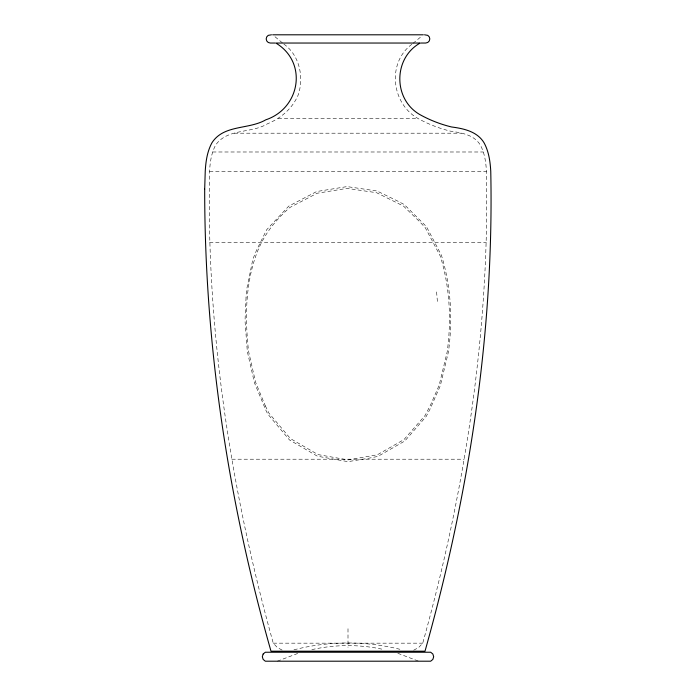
<?xml version="1.0" encoding="UTF-8"?>
<svg xmlns="http://www.w3.org/2000/svg" width="696" height="696" viewBox="0 0 696 696"><rect width="100%" height="100%" fill="white"/><g stroke="black" fill="none" stroke-linecap="round" stroke-linejoin="round"><path stroke-width="0.52" stroke-dasharray="3.48 2.61" d="M283.837 44.057C299.48 55.149 304.065 76.908 298.34 94.604C292.651 108.298 281.08 118.224 267.525 123.766C251.352 133.745 227.514 128.107 215.725 144.951C211.279 153.024 210.088 162.325 209.548 171.381C206.251 330.591 230.698 489.993 273.258 643.165L277.243 647.428L282.35 650.238M413.65 650.238L418.757 647.428L422.742 643.165C465.302 489.993 489.749 330.591 486.452 171.381C485.912 162.325 484.72 153.024 480.275 144.951C473.985 134.702 461.5 132.788 450.599 131.179C439.141 128.403 428.118 124.079 417.791 118.381C391.187 103.269 386.898 62.379 412.163 44.057M412.963 43.396L420.984 36.766M277.356 661.2L298.158 653.292M293.964 649.829C329.33 640.694 366.67 640.694 402.036 649.829M311.851 649.638C335.576 644.279 360.424 644.279 384.149 649.638M278.209 118.381L417.791 118.381M234.317 133.197L461.683 133.197M212.593 151.989L483.407 151.989M209.548 171.381L486.452 171.381M209.548 242.73L486.452 242.73M265.367 405.942L268.821 412.989L290.371 438.55L317.994 454.592L348 459.908L377.389 454.758L403.924 439.62L425.091 415.469L430.667 404.698L439.167 385.227L447.215 351.758C451.504 319.725 449.886 286.996 440.272 256.032L425.317 227.783L419.679 221.719L403.445 206.042L376.562 192.705L347.043 188.372L317.15 193.244L289.614 207.626C274.885 220.745 263.636 235.039 256.633 253.622C245.123 284.699 245.001 318.733 248.559 351.306L255.571 382.208L265.446 406.133M231.864 459.212L464.136 459.212M273.258 643.165L422.742 643.165M397.842 653.292L418.644 661.2M275.016 36.766L283.037 43.396M436.583 291.92L437.48 302.412M348 628.714L348 647.306M246.053 297.401L245.018 320.812L247.332 351.497L254.431 382.756L265.837 410.17L267.699 413.963L289.458 439.924L317.48 456.237L348 461.657L368.95 458.185L377.902 456.411L404.82 441.003L426.187 416.478L430.319 408.535L440.29 385.819L448.459 351.758C452.8 319.447 451.078 286.439 441.403 255.206L426.422 226.6L404.315 204.563L397.059 200.77L377.049 191.008L347.034 186.598L316.628 191.548L288.709 206.164L266.664 229.741L256.511 250.343L252.883 259.121L246.523 290.197L246.053 297.401"/><path stroke-width="1.04" d="M271.483 34.8L268.247 35.348L266.742 36.862L266.185 38.915L266.742 40.977L268.247 42.482L270.309 43.039L274.99 43.039M272.641 34.8L423.359 34.8M424.517 34.8L427.753 35.348L429.258 36.862L429.815 38.915L429.258 40.977L427.753 42.482L425.691 43.039L421.01 43.039M204.685 189.129C204.581 345.207 228.297 501.181 270.996 651.195L425.004 651.195C468.817 495.439 494.125 333.245 490.758 171.207C490.202 161.394 488.783 151.354 483.955 142.628C477.065 131.413 463.675 128.56 451.573 126.976C440.603 124.314 430.041 120.208 420.166 114.753C393.049 99.589 393.049 58.203 420.166 43.039L275.834 43.039C308.015 62.344 300.28 108.306 265.776 119.825C248.698 129.769 223.955 124.393 212.045 142.628C207.217 151.354 205.799 161.394 205.242 171.207L204.685 189.129M263.14 654.023L262.322 656.72L263.14 659.408L265.315 661.2L430.685 661.2L432.86 659.408L433.678 656.72L432.86 654.023L430.685 652.239L265.315 652.239L263.14 654.023"/></g></svg>
